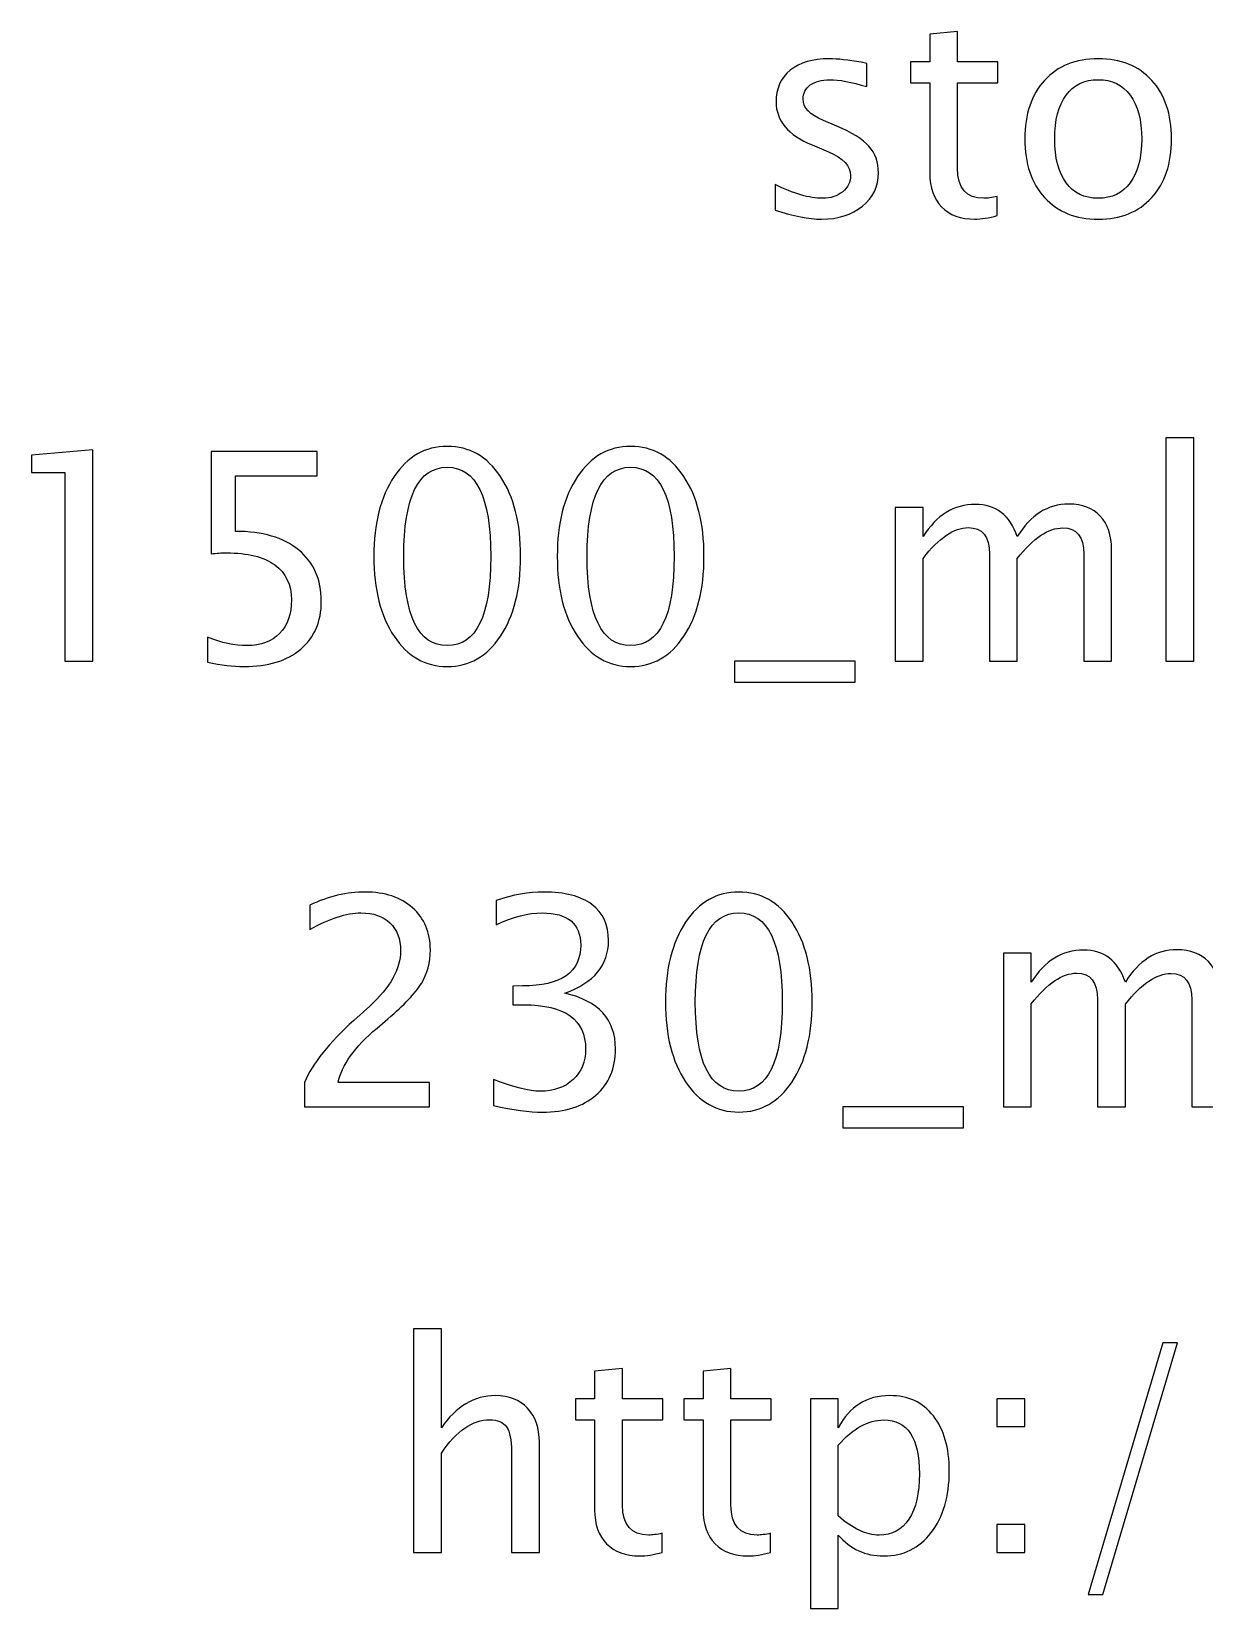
# Model space of a CAD drawing. Header units: centimetres. Extents: x -23.8 to 24.1, y -26.5 to 28.7.
# Drawn here: x -23.79 to -13.08, y 13.96 to 28.35 of the extents above; entities that cross this region are included whole.
import ezdxf

# ---------------------------------------------------------------- set-up
doc = ezdxf.new("R2010")
doc.units = ezdxf.units.CM
doc.header["$MEASUREMENT"] = 0
doc.layers.add('Layer 1', color=7, linetype='Continuous')

msp = doc.modelspace()

# ---------------------------------------------------------------- linework, layer by layer
at = {"layer": 'Layer 1'}
for points, knots in [([(-14.97447, 26.67088), (-15.05296, 26.64927), (-15.12131, 26.63869), (-15.17908, 26.63869), (-15.17908, 26.63869), (-15.30873, 26.63869), (-15.40971, 26.67573), (-15.48203, 26.74981), (-15.48203, 26.74981), (-15.55479, 26.8239), (-15.59095, 26.92664), (-15.59095, 27.0585), (-15.59095, 27.0585), (-15.59095, 27.0585), (-15.59095, 27.88223), (-15.59095, 27.88223), (-15.59095, 27.88223), (-15.59095, 27.88223), (-15.76645, 27.88223), (-15.76645, 27.88223), (-15.76645, 27.88223), (-15.76645, 27.88223), (-15.76645, 28.07273), (-15.76645, 28.07273), (-15.76645, 28.07273), (-15.76645, 28.07273), (-15.59095, 28.07273), (-15.59095, 28.07273), (-15.59095, 28.07273), (-15.59095, 28.07273), (-15.59095, 28.32629), (-15.59095, 28.32629), (-15.59095, 28.32629), (-15.59095, 28.32629), (-15.33695, 28.35054), (-15.33695, 28.35054), (-15.33695, 28.35054), (-15.33695, 28.35054), (-15.33695, 28.07273), (-15.33695, 28.07273), (-15.33695, 28.07273), (-15.33695, 28.07273), (-14.96918, 28.07273), (-14.96918, 28.07273), (-14.96918, 28.07273), (-14.96918, 28.07273), (-14.96918, 27.88223), (-14.96918, 27.88223), (-14.96918, 27.88223), (-14.96918, 27.88223), (-15.33695, 27.88223), (-15.33695, 27.88223), (-15.33695, 27.88223), (-15.33695, 27.88223), (-15.33695, 27.10436), (-15.33695, 27.10436), (-15.33695, 27.10436), (-15.33695, 26.92091), (-15.25713, 26.82919), (-15.09794, 26.82919), (-15.09794, 26.82919), (-15.06399, 26.82919), (-15.02298, 26.83492), (-14.97447, 26.84595), (-14.97447, 26.84595), (-14.97447, 26.84595), (-14.97447, 26.67088), (-14.97447, 26.67088)], [0, 0, 0, 0, 0.05555556, 0.05555556, 0.05555556, 0.05555556, 0.11111111, 0.11111111, 0.11111111, 0.11111111, 0.16666667, 0.16666667, 0.16666667, 0.16666667, 0.22222222, 0.22222222, 0.22222222, 0.22222222, 0.27777778, 0.27777778, 0.27777778, 0.27777778, 0.33333333, 0.33333333, 0.33333333, 0.33333333, 0.38888889, 0.38888889, 0.38888889, 0.38888889, 0.44444444, 0.44444444, 0.44444444, 0.44444444, 0.5, 0.5, 0.5, 0.5, 0.55555556, 0.55555556, 0.55555556, 0.55555556, 0.61111111, 0.61111111, 0.61111111, 0.61111111, 0.66666667, 0.66666667, 0.66666667, 0.66666667, 0.72222222, 0.72222222, 0.72222222, 0.72222222, 0.77777778, 0.77777778, 0.77777778, 0.77777778, 0.83333333, 0.83333333, 0.83333333, 0.83333333, 0.88888889, 0.88888889, 0.88888889, 0.88888889, 1, 1, 1, 1]), ([(-17.00073, 26.72071), (-17.00073, 26.72071), (-17.00073, 26.95354), (-17.00073, 26.95354), (-17.00073, 26.95354), (-16.83448, 26.87064), (-16.69029, 26.82919), (-16.56726, 26.82919), (-16.56726, 26.82919), (-16.49405, 26.82919), (-16.4332, 26.84903), (-16.38513, 26.88872), (-16.38513, 26.88872), (-16.33707, 26.92797), (-16.31282, 26.97736), (-16.31282, 27.03689), (-16.31282, 27.03689), (-16.31282, 27.12376), (-16.38028, 27.19564), (-16.51522, 27.25252), (-16.51522, 27.25252), (-16.51522, 27.25252), (-16.66383, 27.31558), (-16.66383, 27.31558), (-16.66383, 27.31558), (-16.88299, 27.40642), (-16.99279, 27.53783), (-16.99279, 27.70849), (-16.99279, 27.70849), (-16.99279, 27.83064), (-16.94958, 27.92677), (-16.86315, 27.99688), (-16.86315, 27.99688), (-16.77672, 28.067), (-16.6581, 28.10183), (-16.50772, 28.10183), (-16.50772, 28.10183), (-16.42967, 28.10183), (-16.33266, 28.09125), (-16.21757, 28.06964), (-16.21757, 28.06964), (-16.21757, 28.06964), (-16.16465, 28.0595), (-16.16465, 28.0595), (-16.16465, 28.0595), (-16.16465, 28.0595), (-16.16465, 27.84783), (-16.16465, 27.84783), (-16.16465, 27.84783), (-16.3062, 27.89017), (-16.41909, 27.91133), (-16.50332, 27.91133), (-16.50332, 27.91133), (-16.5774, 27.91133), (-16.63605, 27.89502), (-16.68059, 27.86283), (-16.68059, 27.86283), (-16.72468, 27.83064), (-16.74673, 27.78742), (-16.74673, 27.73318), (-16.74673, 27.73318), (-16.74673, 27.65689), (-16.685, 27.59207), (-16.56108, 27.5396), (-16.56108, 27.5396), (-16.56108, 27.5396), (-16.43893, 27.488), (-16.43893, 27.488), (-16.43893, 27.488), (-16.30047, 27.42979), (-16.20257, 27.36806), (-16.14525, 27.30323), (-16.14525, 27.30323), (-16.08748, 27.23841), (-16.05882, 27.15727), (-16.05882, 27.06026), (-16.05882, 27.06026), (-16.05882, 26.93723), (-16.10732, 26.83625), (-16.20478, 26.75731), (-16.20478, 26.75731), (-16.30179, 26.67838), (-16.42615, 26.63869), (-16.5774, 26.63869), (-16.5774, 26.63869), (-16.69381, 26.63869), (-16.83448, 26.66603), (-17.00073, 26.72071)], [0, 0, 0, 0, 0.04347826, 0.04347826, 0.04347826, 0.04347826, 0.08695652, 0.08695652, 0.08695652, 0.08695652, 0.13043478, 0.13043478, 0.13043478, 0.13043478, 0.17391304, 0.17391304, 0.17391304, 0.17391304, 0.2173913, 0.2173913, 0.2173913, 0.2173913, 0.26086957, 0.26086957, 0.26086957, 0.26086957, 0.30434783, 0.30434783, 0.30434783, 0.30434783, 0.34782609, 0.34782609, 0.34782609, 0.34782609, 0.39130435, 0.39130435, 0.39130435, 0.39130435, 0.43478261, 0.43478261, 0.43478261, 0.43478261, 0.47826087, 0.47826087, 0.47826087, 0.47826087, 0.52173913, 0.52173913, 0.52173913, 0.52173913, 0.56521739, 0.56521739, 0.56521739, 0.56521739, 0.60869565, 0.60869565, 0.60869565, 0.60869565, 0.65217391, 0.65217391, 0.65217391, 0.65217391, 0.69565217, 0.69565217, 0.69565217, 0.69565217, 0.73913043, 0.73913043, 0.73913043, 0.73913043, 0.7826087, 0.7826087, 0.7826087, 0.7826087, 0.82608696, 0.82608696, 0.82608696, 0.82608696, 0.86956522, 0.86956522, 0.86956522, 0.86956522, 0.91304348, 0.91304348, 0.91304348, 0.91304348, 1, 1, 1, 1]), ([(-14.05372, 26.63869), (-14.25965, 26.63869), (-14.42281, 26.70439), (-14.54276, 26.8358), (-14.54276, 26.8358), (-14.66314, 26.96721), (-14.72312, 27.14581), (-14.72312, 27.37114), (-14.72312, 27.37114), (-14.72312, 27.59604), (-14.66314, 27.77419), (-14.54276, 27.90516), (-14.54276, 27.90516), (-14.42281, 28.03613), (-14.25965, 28.10183), (-14.05372, 28.10183), (-14.05372, 28.10183), (-13.84779, 28.10183), (-13.68463, 28.03613), (-13.56468, 27.90516), (-13.56468, 27.90516), (-13.4443, 27.77419), (-13.38433, 27.59604), (-13.38433, 27.37114), (-13.38433, 27.37114), (-13.38433, 27.14581), (-13.4443, 26.96721), (-13.56468, 26.8358), (-13.56468, 26.8358), (-13.68463, 26.70439), (-13.84779, 26.63869), (-14.05372, 26.63869)], [0, 0, 0, 0, 0.11111111, 0.11111111, 0.11111111, 0.11111111, 0.22222222, 0.22222222, 0.22222222, 0.22222222, 0.33333333, 0.33333333, 0.33333333, 0.33333333, 0.44444444, 0.44444444, 0.44444444, 0.44444444, 0.55555556, 0.55555556, 0.55555556, 0.55555556, 0.66666667, 0.66666667, 0.66666667, 0.66666667, 0.77777778, 0.77777778, 0.77777778, 0.77777778, 1, 1, 1, 1]), ([(-14.05416, 26.82919), (-13.92848, 26.82919), (-13.83059, 26.87637), (-13.76092, 26.97118), (-13.76092, 26.97118), (-13.69168, 27.06555), (-13.65685, 27.19917), (-13.65685, 27.37114), (-13.65685, 27.37114), (-13.65685, 27.54268), (-13.69168, 27.67586), (-13.76092, 27.77022), (-13.76092, 27.77022), (-13.83059, 27.86415), (-13.92848, 27.91133), (-14.05416, 27.91133), (-14.05416, 27.91133), (-14.18028, 27.91133), (-14.27817, 27.86415), (-14.34697, 27.77022), (-14.34697, 27.77022), (-14.4162, 27.67586), (-14.45059, 27.54268), (-14.45059, 27.37114), (-14.45059, 27.37114), (-14.45059, 27.19917), (-14.4162, 27.06555), (-14.34697, 26.97118), (-14.34697, 26.97118), (-14.27817, 26.87637), (-14.18028, 26.82919), (-14.05416, 26.82919)], [0, 0, 0, 0, 0.11111111, 0.11111111, 0.11111111, 0.11111111, 0.22222222, 0.22222222, 0.22222222, 0.22222222, 0.33333333, 0.33333333, 0.33333333, 0.33333333, 0.44444444, 0.44444444, 0.44444444, 0.44444444, 0.55555556, 0.55555556, 0.55555556, 0.55555556, 0.66666667, 0.66666667, 0.66666667, 0.66666667, 0.77777778, 0.77777778, 0.77777778, 0.77777778, 1, 1, 1, 1]), ([(-13.4357, 22.60468), (-13.4357, 22.60468), (-13.4357, 24.64461), (-13.4357, 24.64461), (-13.4357, 24.64461), (-13.4357, 24.64461), (-13.1817, 24.64461), (-13.1817, 24.64461), (-13.1817, 24.64461), (-13.1817, 24.64461), (-13.1817, 22.60468), (-13.1817, 22.60468), (-13.1817, 22.60468), (-13.1817, 22.60468), (-13.4357, 22.60468), (-13.4357, 22.60468)], [0, 0, 0, 0, 0.2, 0.2, 0.2, 0.2, 0.4, 0.4, 0.4, 0.4, 0.6, 0.6, 0.6, 0.6, 1, 1, 1, 1]), ([(-23.48192, 22.60468), (-23.48192, 22.60468), (-23.48192, 24.32712), (-23.48192, 24.32712), (-23.48192, 24.32712), (-23.48192, 24.32712), (-23.78619, 24.32712), (-23.78619, 24.32712), (-23.78619, 24.32712), (-23.78619, 24.32712), (-23.78619, 24.48587), (-23.78619, 24.48587), (-23.78619, 24.48587), (-23.78619, 24.48587), (-23.22792, 24.53349), (-23.22792, 24.53349), (-23.22792, 24.53349), (-23.22792, 24.53349), (-23.22792, 22.60468), (-23.22792, 22.60468), (-23.22792, 22.60468), (-23.22792, 22.60468), (-23.48192, 22.60468), (-23.48192, 22.60468)], [0, 0, 0, 0, 0.14285714, 0.14285714, 0.14285714, 0.14285714, 0.28571429, 0.28571429, 0.28571429, 0.28571429, 0.42857143, 0.42857143, 0.42857143, 0.42857143, 0.57142857, 0.57142857, 0.57142857, 0.57142857, 0.71428571, 0.71428571, 0.71428571, 0.71428571, 1, 1, 1, 1]), ([(-22.17929, 22.59674), (-22.17929, 22.59674), (-22.17929, 22.82428), (-22.17929, 22.82428), (-22.17929, 22.82428), (-22.05273, 22.77313), (-21.93279, 22.74755), (-21.81813, 22.74755), (-21.81813, 22.74755), (-21.6929, 22.74755), (-21.59412, 22.7846), (-21.52224, 22.85868), (-21.52224, 22.85868), (-21.45036, 22.93276), (-21.41464, 23.03463), (-21.41464, 23.16427), (-21.41464, 23.16427), (-21.41464, 23.30362), (-21.46536, 23.41034), (-21.56678, 23.48398), (-21.56678, 23.48398), (-21.6682, 23.55762), (-21.81505, 23.59422), (-22.00687, 23.59422), (-22.00687, 23.59422), (-22.05141, 23.59422), (-22.09859, 23.59113), (-22.14754, 23.58496), (-22.14754, 23.58496), (-22.14754, 23.58496), (-22.14754, 24.51762), (-22.14754, 24.51762), (-22.14754, 24.51762), (-22.14754, 24.51762), (-21.17917, 24.51762), (-21.17917, 24.51762), (-21.17917, 24.51762), (-21.17917, 24.51762), (-21.17917, 24.29537), (-21.17917, 24.29537), (-21.17917, 24.29537), (-21.17917, 24.29537), (-21.92529, 24.29537), (-21.92529, 24.29537), (-21.92529, 24.29537), (-21.92529, 24.29537), (-21.92529, 23.79001), (-21.92529, 23.79001), (-21.92529, 23.79001), (-21.67923, 23.79001), (-21.4874, 23.73357), (-21.34938, 23.62068), (-21.34938, 23.62068), (-21.21136, 23.50823), (-21.14212, 23.35213), (-21.14212, 23.15237), (-21.14212, 23.15237), (-21.14212, 22.96628), (-21.20474, 22.82076), (-21.32998, 22.71536), (-21.32998, 22.71536), (-21.45521, 22.60997), (-21.62807, 22.55706), (-21.84856, 22.55706), (-21.84856, 22.55706), (-21.9469, 22.55706), (-22.05714, 22.57028), (-22.17929, 22.59674)], [0, 0, 0, 0, 0.05555556, 0.05555556, 0.05555556, 0.05555556, 0.11111111, 0.11111111, 0.11111111, 0.11111111, 0.16666667, 0.16666667, 0.16666667, 0.16666667, 0.22222222, 0.22222222, 0.22222222, 0.22222222, 0.27777778, 0.27777778, 0.27777778, 0.27777778, 0.33333333, 0.33333333, 0.33333333, 0.33333333, 0.38888889, 0.38888889, 0.38888889, 0.38888889, 0.44444444, 0.44444444, 0.44444444, 0.44444444, 0.5, 0.5, 0.5, 0.5, 0.55555556, 0.55555556, 0.55555556, 0.55555556, 0.61111111, 0.61111111, 0.61111111, 0.61111111, 0.66666667, 0.66666667, 0.66666667, 0.66666667, 0.72222222, 0.72222222, 0.72222222, 0.72222222, 0.77777778, 0.77777778, 0.77777778, 0.77777778, 0.83333333, 0.83333333, 0.83333333, 0.83333333, 0.88888889, 0.88888889, 0.88888889, 0.88888889, 1, 1, 1, 1]), ([(-19.99295, 22.55706), (-20.19359, 22.55706), (-20.35543, 22.64922), (-20.47802, 22.8331), (-20.47802, 22.8331), (-20.60105, 23.01699), (-20.66234, 23.25952), (-20.66234, 23.56115), (-20.66234, 23.56115), (-20.66234, 23.86277), (-20.60105, 24.10531), (-20.47802, 24.28919), (-20.47802, 24.28919), (-20.35543, 24.47308), (-20.19359, 24.56524), (-19.99295, 24.56524), (-19.99295, 24.56524), (-19.79142, 24.56524), (-19.62959, 24.47352), (-19.507, 24.29007), (-19.507, 24.29007), (-19.38485, 24.10663), (-19.32355, 23.86365), (-19.32355, 23.56115), (-19.32355, 23.56115), (-19.32355, 23.25952), (-19.38485, 23.01699), (-19.507, 22.8331), (-19.507, 22.8331), (-19.62959, 22.64922), (-19.79142, 22.55706), (-19.99295, 22.55706)], [0, 0, 0, 0, 0.11111111, 0.11111111, 0.11111111, 0.11111111, 0.22222222, 0.22222222, 0.22222222, 0.22222222, 0.33333333, 0.33333333, 0.33333333, 0.33333333, 0.44444444, 0.44444444, 0.44444444, 0.44444444, 0.55555556, 0.55555556, 0.55555556, 0.55555556, 0.66666667, 0.66666667, 0.66666667, 0.66666667, 0.77777778, 0.77777778, 0.77777778, 0.77777778, 1, 1, 1, 1]), ([(-18.3199, 22.55706), (-18.52054, 22.55706), (-18.68238, 22.64922), (-18.80497, 22.8331), (-18.80497, 22.8331), (-18.928, 23.01699), (-18.98929, 23.25952), (-18.98929, 23.56115), (-18.98929, 23.56115), (-18.98929, 23.86277), (-18.928, 24.10531), (-18.80497, 24.28919), (-18.80497, 24.28919), (-18.68238, 24.47308), (-18.52054, 24.56524), (-18.3199, 24.56524), (-18.3199, 24.56524), (-18.11837, 24.56524), (-17.95654, 24.47352), (-17.83395, 24.29007), (-17.83395, 24.29007), (-17.7118, 24.10663), (-17.6505, 23.86365), (-17.6505, 23.56115), (-17.6505, 23.56115), (-17.6505, 23.25952), (-17.7118, 23.01699), (-17.83395, 22.8331), (-17.83395, 22.8331), (-17.95654, 22.64922), (-18.11837, 22.55706), (-18.3199, 22.55706)], [0, 0, 0, 0, 0.11111111, 0.11111111, 0.11111111, 0.11111111, 0.22222222, 0.22222222, 0.22222222, 0.22222222, 0.33333333, 0.33333333, 0.33333333, 0.33333333, 0.44444444, 0.44444444, 0.44444444, 0.44444444, 0.55555556, 0.55555556, 0.55555556, 0.55555556, 0.66666667, 0.66666667, 0.66666667, 0.66666667, 0.77777778, 0.77777778, 0.77777778, 0.77777778, 1, 1, 1, 1]), ([(-19.99339, 22.74755), (-19.72836, 22.74755), (-19.59607, 23.01875), (-19.59607, 23.56115), (-19.59607, 23.56115), (-19.59607, 24.10354), (-19.72836, 24.37474), (-19.99339, 24.37474), (-19.99339, 24.37474), (-20.25753, 24.37474), (-20.38982, 24.10354), (-20.38982, 23.56115), (-20.38982, 23.56115), (-20.38982, 23.01875), (-20.25753, 22.74755), (-19.99339, 22.74755)], [0, 0, 0, 0, 0.2, 0.2, 0.2, 0.2, 0.4, 0.4, 0.4, 0.4, 0.6, 0.6, 0.6, 0.6, 1, 1, 1, 1]), ([(-18.32034, 22.74755), (-18.05531, 22.74755), (-17.92302, 23.01875), (-17.92302, 23.56115), (-17.92302, 23.56115), (-17.92302, 24.10354), (-18.05531, 24.37474), (-18.32034, 24.37474), (-18.32034, 24.37474), (-18.58448, 24.37474), (-18.71677, 24.10354), (-18.71677, 23.56115), (-18.71677, 23.56115), (-18.71677, 23.01875), (-18.58448, 22.74755), (-18.32034, 22.74755)], [0, 0, 0, 0, 0.2, 0.2, 0.2, 0.2, 0.4, 0.4, 0.4, 0.4, 0.6, 0.6, 0.6, 0.6, 1, 1, 1, 1]), ([(-15.90602, 22.60468), (-15.90602, 22.60468), (-15.90602, 24.00697), (-15.90602, 24.00697), (-15.90602, 24.00697), (-15.90602, 24.00697), (-15.65202, 24.00697), (-15.65202, 24.00697), (-15.65202, 24.00697), (-15.65202, 24.00697), (-15.65202, 23.74195), (-15.65202, 23.74195), (-15.65202, 23.74195), (-15.52811, 23.93818), (-15.36936, 24.03607), (-15.17489, 24.03607), (-15.17489, 24.03607), (-14.98748, 24.03607), (-14.86004, 23.93818), (-14.79213, 23.74195), (-14.79213, 23.74195), (-14.67174, 23.93994), (-14.51475, 24.03872), (-14.32205, 24.03872), (-14.32205, 24.03872), (-14.19902, 24.03872), (-14.10333, 24.00256), (-14.03498, 23.9298), (-14.03498, 23.9298), (-13.96663, 23.85704), (-13.93223, 23.75518), (-13.93223, 23.62421), (-13.93223, 23.62421), (-13.93223, 23.62421), (-13.93223, 22.60468), (-13.93223, 22.60468), (-13.93223, 22.60468), (-13.93223, 22.60468), (-14.18623, 22.60468), (-14.18623, 22.60468), (-14.18623, 22.60468), (-14.18623, 22.60468), (-14.18623, 23.58231), (-14.18623, 23.58231), (-14.18623, 23.58231), (-14.18623, 23.74195), (-14.24973, 23.82176), (-14.37673, 23.82176), (-14.37673, 23.82176), (-14.50858, 23.82176), (-14.64705, 23.72872), (-14.79213, 23.54219), (-14.79213, 23.54219), (-14.79213, 23.54219), (-14.79213, 22.60468), (-14.79213, 22.60468), (-14.79213, 22.60468), (-14.79213, 22.60468), (-15.04613, 22.60468), (-15.04613, 22.60468), (-15.04613, 22.60468), (-15.04613, 22.60468), (-15.04613, 23.5832), (-15.04613, 23.5832), (-15.04613, 23.5832), (-15.04613, 23.74415), (-15.11051, 23.82441), (-15.23971, 23.82441), (-15.23971, 23.82441), (-15.36803, 23.82441), (-15.50562, 23.73092), (-15.65202, 23.54351), (-15.65202, 23.54351), (-15.65202, 23.54351), (-15.65202, 22.60468), (-15.65202, 22.60468), (-15.65202, 22.60468), (-15.65202, 22.60468), (-15.90602, 22.60468), (-15.90602, 22.60468)], [0, 0, 0, 0, 0.04761905, 0.04761905, 0.04761905, 0.04761905, 0.0952381, 0.0952381, 0.0952381, 0.0952381, 0.14285714, 0.14285714, 0.14285714, 0.14285714, 0.19047619, 0.19047619, 0.19047619, 0.19047619, 0.23809524, 0.23809524, 0.23809524, 0.23809524, 0.28571429, 0.28571429, 0.28571429, 0.28571429, 0.33333333, 0.33333333, 0.33333333, 0.33333333, 0.38095238, 0.38095238, 0.38095238, 0.38095238, 0.42857143, 0.42857143, 0.42857143, 0.42857143, 0.47619048, 0.47619048, 0.47619048, 0.47619048, 0.52380952, 0.52380952, 0.52380952, 0.52380952, 0.57142857, 0.57142857, 0.57142857, 0.57142857, 0.61904762, 0.61904762, 0.61904762, 0.61904762, 0.66666667, 0.66666667, 0.66666667, 0.66666667, 0.71428571, 0.71428571, 0.71428571, 0.71428571, 0.76190476, 0.76190476, 0.76190476, 0.76190476, 0.80952381, 0.80952381, 0.80952381, 0.80952381, 0.85714286, 0.85714286, 0.85714286, 0.85714286, 0.9047619, 0.9047619, 0.9047619, 0.9047619, 1, 1, 1, 1]), ([(-17.37181, 22.41418), (-17.37181, 22.41418), (-17.37181, 22.60468), (-17.37181, 22.60468), (-17.37181, 22.60468), (-17.37181, 22.60468), (-16.27114, 22.60468), (-16.27114, 22.60468), (-16.27114, 22.60468), (-16.27114, 22.60468), (-16.27114, 22.41418), (-16.27114, 22.41418), (-16.27114, 22.41418), (-16.27114, 22.41418), (-17.37181, 22.41418), (-17.37181, 22.41418)], [0, 0, 0, 0, 0.2, 0.2, 0.2, 0.2, 0.4, 0.4, 0.4, 0.4, 0.6, 0.6, 0.6, 0.6, 1, 1, 1, 1]), ([(-21.29538, 18.53892), (-21.29538, 18.53892), (-21.29538, 18.76117), (-21.29538, 18.76117), (-21.29538, 18.76117), (-21.22129, 18.93447), (-21.0718, 19.12365), (-20.84647, 19.32782), (-20.84647, 19.32782), (-20.84647, 19.32782), (-20.70095, 19.45835), (-20.70095, 19.45835), (-20.70095, 19.45835), (-20.51353, 19.62856), (-20.41961, 19.79701), (-20.41961, 19.96458), (-20.41961, 19.96458), (-20.41961, 20.07174), (-20.4518, 20.15552), (-20.51574, 20.21682), (-20.51574, 20.21682), (-20.57968, 20.27811), (-20.66831, 20.30898), (-20.78076, 20.30898), (-20.78076, 20.30898), (-20.91217, 20.30898), (-21.06783, 20.25871), (-21.24775, 20.15817), (-21.24775, 20.15817), (-21.24775, 20.15817), (-21.24775, 20.38042), (-21.24775, 20.38042), (-21.24775, 20.38042), (-21.07798, 20.45979), (-20.90908, 20.49948), (-20.74063, 20.49948), (-20.74063, 20.49948), (-20.5616, 20.49948), (-20.41784, 20.45141), (-20.30936, 20.35484), (-20.30936, 20.35484), (-20.20133, 20.25827), (-20.14709, 20.13039), (-20.14709, 19.97075), (-20.14709, 19.97075), (-20.14709, 19.8561), (-20.17443, 19.75424), (-20.22911, 19.6656), (-20.22911, 19.6656), (-20.28423, 19.57653), (-20.38609, 19.46893), (-20.53558, 19.34193), (-20.53558, 19.34193), (-20.53558, 19.34193), (-20.63392, 19.25814), (-20.63392, 19.25814), (-20.63392, 19.25814), (-20.83853, 19.08484), (-20.95671, 18.91904), (-20.98846, 18.76117), (-20.98846, 18.76117), (-20.98846, 18.76117), (-20.15502, 18.76117), (-20.15502, 18.76117), (-20.15502, 18.76117), (-20.15502, 18.76117), (-20.15502, 18.53892), (-20.15502, 18.53892), (-20.15502, 18.53892), (-20.15502, 18.53892), (-21.29538, 18.53892), (-21.29538, 18.53892)], [0, 0, 0, 0, 0.05263158, 0.05263158, 0.05263158, 0.05263158, 0.10526316, 0.10526316, 0.10526316, 0.10526316, 0.15789474, 0.15789474, 0.15789474, 0.15789474, 0.21052632, 0.21052632, 0.21052632, 0.21052632, 0.26315789, 0.26315789, 0.26315789, 0.26315789, 0.31578947, 0.31578947, 0.31578947, 0.31578947, 0.36842105, 0.36842105, 0.36842105, 0.36842105, 0.42105263, 0.42105263, 0.42105263, 0.42105263, 0.47368421, 0.47368421, 0.47368421, 0.47368421, 0.52631579, 0.52631579, 0.52631579, 0.52631579, 0.57894737, 0.57894737, 0.57894737, 0.57894737, 0.63157895, 0.63157895, 0.63157895, 0.63157895, 0.68421053, 0.68421053, 0.68421053, 0.68421053, 0.73684211, 0.73684211, 0.73684211, 0.73684211, 0.78947368, 0.78947368, 0.78947368, 0.78947368, 0.84210526, 0.84210526, 0.84210526, 0.84210526, 0.89473684, 0.89473684, 0.89473684, 0.89473684, 1, 1, 1, 1]), ([(-19.57206, 18.55215), (-19.57206, 18.55215), (-19.57206, 18.79027), (-19.57206, 18.79027), (-19.57206, 18.79027), (-19.39038, 18.71795), (-19.24794, 18.68179), (-19.14343, 18.68179), (-19.14343, 18.68179), (-19.0204, 18.68179), (-18.92118, 18.71707), (-18.84489, 18.78807), (-18.84489, 18.78807), (-18.7686, 18.85907), (-18.73068, 18.95167), (-18.73068, 19.06544), (-18.73068, 19.06544), (-18.73068, 19.33531), (-18.91854, 19.47025), (-19.29424, 19.47025), (-19.29424, 19.47025), (-19.29424, 19.47025), (-19.39478, 19.47025), (-19.39478, 19.47025), (-19.39478, 19.47025), (-19.39478, 19.47025), (-19.39478, 19.64091), (-19.39478, 19.64091), (-19.39478, 19.64091), (-19.39478, 19.64091), (-19.30571, 19.64223), (-19.30571, 19.64223), (-19.30571, 19.64223), (-18.95249, 19.64223), (-18.77566, 19.76659), (-18.77566, 20.01573), (-18.77566, 20.01573), (-18.77566, 20.21108), (-18.89296, 20.30898), (-19.12711, 20.30898), (-19.12711, 20.30898), (-19.25279, 20.30898), (-19.39214, 20.27282), (-19.5456, 20.2005), (-19.5456, 20.2005), (-19.5456, 20.2005), (-19.5456, 20.42275), (-19.5456, 20.42275), (-19.5456, 20.42275), (-19.39523, 20.4739), (-19.25015, 20.49948), (-19.1108, 20.49948), (-19.1108, 20.49948), (-18.92118, 20.49948), (-18.77522, 20.46156), (-18.6738, 20.38571), (-18.6738, 20.38571), (-18.57237, 20.3103), (-18.52166, 20.2005), (-18.52166, 20.05674), (-18.52166, 20.05674), (-18.52166, 19.83229), (-18.65439, 19.67222), (-18.9203, 19.57697), (-18.9203, 19.57697), (-18.61206, 19.50509), (-18.45816, 19.3362), (-18.45816, 19.06941), (-18.45816, 19.06941), (-18.45816, 18.88949), (-18.51769, 18.74794), (-18.63631, 18.64519), (-18.63631, 18.64519), (-18.75493, 18.54245), (-18.91809, 18.4913), (-19.12535, 18.4913), (-19.12535, 18.4913), (-19.24353, 18.4913), (-19.39214, 18.51158), (-19.57206, 18.55215)], [0, 0, 0, 0, 0.04761905, 0.04761905, 0.04761905, 0.04761905, 0.0952381, 0.0952381, 0.0952381, 0.0952381, 0.14285714, 0.14285714, 0.14285714, 0.14285714, 0.19047619, 0.19047619, 0.19047619, 0.19047619, 0.23809524, 0.23809524, 0.23809524, 0.23809524, 0.28571429, 0.28571429, 0.28571429, 0.28571429, 0.33333333, 0.33333333, 0.33333333, 0.33333333, 0.38095238, 0.38095238, 0.38095238, 0.38095238, 0.42857143, 0.42857143, 0.42857143, 0.42857143, 0.47619048, 0.47619048, 0.47619048, 0.47619048, 0.52380952, 0.52380952, 0.52380952, 0.52380952, 0.57142857, 0.57142857, 0.57142857, 0.57142857, 0.61904762, 0.61904762, 0.61904762, 0.61904762, 0.66666667, 0.66666667, 0.66666667, 0.66666667, 0.71428571, 0.71428571, 0.71428571, 0.71428571, 0.76190476, 0.76190476, 0.76190476, 0.76190476, 0.80952381, 0.80952381, 0.80952381, 0.80952381, 0.85714286, 0.85714286, 0.85714286, 0.85714286, 0.9047619, 0.9047619, 0.9047619, 0.9047619, 1, 1, 1, 1]), ([(-17.3328, 18.4913), (-17.53344, 18.4913), (-17.69528, 18.58346), (-17.81787, 18.76734), (-17.81787, 18.76734), (-17.9409, 18.95123), (-18.00219, 19.19376), (-18.00219, 19.49539), (-18.00219, 19.49539), (-18.00219, 19.79701), (-17.9409, 20.03955), (-17.81787, 20.22343), (-17.81787, 20.22343), (-17.69528, 20.40732), (-17.53344, 20.49948), (-17.3328, 20.49948), (-17.3328, 20.49948), (-17.13127, 20.49948), (-16.96944, 20.40776), (-16.84685, 20.22431), (-16.84685, 20.22431), (-16.7247, 20.04087), (-16.6634, 19.79789), (-16.6634, 19.49539), (-16.6634, 19.49539), (-16.6634, 19.19376), (-16.7247, 18.95123), (-16.84685, 18.76734), (-16.84685, 18.76734), (-16.96944, 18.58346), (-17.13127, 18.4913), (-17.3328, 18.4913)], [0, 0, 0, 0, 0.11111111, 0.11111111, 0.11111111, 0.11111111, 0.22222222, 0.22222222, 0.22222222, 0.22222222, 0.33333333, 0.33333333, 0.33333333, 0.33333333, 0.44444444, 0.44444444, 0.44444444, 0.44444444, 0.55555556, 0.55555556, 0.55555556, 0.55555556, 0.66666667, 0.66666667, 0.66666667, 0.66666667, 0.77777778, 0.77777778, 0.77777778, 0.77777778, 1, 1, 1, 1]), ([(-17.33324, 18.68179), (-17.06821, 18.68179), (-16.93592, 18.95299), (-16.93592, 19.49539), (-16.93592, 19.49539), (-16.93592, 20.03778), (-17.06821, 20.30898), (-17.33324, 20.30898), (-17.33324, 20.30898), (-17.59738, 20.30898), (-17.72967, 20.03778), (-17.72967, 19.49539), (-17.72967, 19.49539), (-17.72967, 18.95299), (-17.59738, 18.68179), (-17.33324, 18.68179)], [0, 0, 0, 0, 0.2, 0.2, 0.2, 0.2, 0.4, 0.4, 0.4, 0.4, 0.6, 0.6, 0.6, 0.6, 1, 1, 1, 1]), ([(-14.91892, 18.53892), (-14.91892, 18.53892), (-14.91892, 19.94121), (-14.91892, 19.94121), (-14.91892, 19.94121), (-14.91892, 19.94121), (-14.66492, 19.94121), (-14.66492, 19.94121), (-14.66492, 19.94121), (-14.66492, 19.94121), (-14.66492, 19.67619), (-14.66492, 19.67619), (-14.66492, 19.67619), (-14.54101, 19.87242), (-14.38226, 19.97031), (-14.18779, 19.97031), (-14.18779, 19.97031), (-14.00038, 19.97031), (-13.87294, 19.87242), (-13.80503, 19.67619), (-13.80503, 19.67619), (-13.68464, 19.87418), (-13.52765, 19.97296), (-13.33495, 19.97296), (-13.33495, 19.97296), (-13.21192, 19.97296), (-13.11623, 19.9368), (-13.04788, 19.86404), (-13.04788, 19.86404), (-12.97953, 19.79128), (-12.94513, 19.68942), (-12.94513, 19.55845), (-12.94513, 19.55845), (-12.94513, 19.55845), (-12.94513, 18.53892), (-12.94513, 18.53892), (-12.94513, 18.53892), (-12.94513, 18.53892), (-13.19913, 18.53892), (-13.19913, 18.53892), (-13.19913, 18.53892), (-13.19913, 18.53892), (-13.19913, 19.51655), (-13.19913, 19.51655), (-13.19913, 19.51655), (-13.19913, 19.67619), (-13.26263, 19.756), (-13.38963, 19.756), (-13.38963, 19.756), (-13.52148, 19.756), (-13.65995, 19.66296), (-13.80503, 19.47643), (-13.80503, 19.47643), (-13.80503, 19.47643), (-13.80503, 18.53892), (-13.80503, 18.53892), (-13.80503, 18.53892), (-13.80503, 18.53892), (-14.05903, 18.53892), (-14.05903, 18.53892), (-14.05903, 18.53892), (-14.05903, 18.53892), (-14.05903, 19.51744), (-14.05903, 19.51744), (-14.05903, 19.51744), (-14.05903, 19.67839), (-14.12341, 19.75865), (-14.25261, 19.75865), (-14.25261, 19.75865), (-14.38093, 19.75865), (-14.51852, 19.66516), (-14.66492, 19.47775), (-14.66492, 19.47775), (-14.66492, 19.47775), (-14.66492, 18.53892), (-14.66492, 18.53892), (-14.66492, 18.53892), (-14.66492, 18.53892), (-14.91892, 18.53892), (-14.91892, 18.53892)], [0, 0, 0, 0, 0.04761905, 0.04761905, 0.04761905, 0.04761905, 0.0952381, 0.0952381, 0.0952381, 0.0952381, 0.14285714, 0.14285714, 0.14285714, 0.14285714, 0.19047619, 0.19047619, 0.19047619, 0.19047619, 0.23809524, 0.23809524, 0.23809524, 0.23809524, 0.28571429, 0.28571429, 0.28571429, 0.28571429, 0.33333333, 0.33333333, 0.33333333, 0.33333333, 0.38095238, 0.38095238, 0.38095238, 0.38095238, 0.42857143, 0.42857143, 0.42857143, 0.42857143, 0.47619048, 0.47619048, 0.47619048, 0.47619048, 0.52380952, 0.52380952, 0.52380952, 0.52380952, 0.57142857, 0.57142857, 0.57142857, 0.57142857, 0.61904762, 0.61904762, 0.61904762, 0.61904762, 0.66666667, 0.66666667, 0.66666667, 0.66666667, 0.71428571, 0.71428571, 0.71428571, 0.71428571, 0.76190476, 0.76190476, 0.76190476, 0.76190476, 0.80952381, 0.80952381, 0.80952381, 0.80952381, 0.85714286, 0.85714286, 0.85714286, 0.85714286, 0.9047619, 0.9047619, 0.9047619, 0.9047619, 1, 1, 1, 1]), ([(-16.38471, 18.34842), (-16.38471, 18.34842), (-16.38471, 18.53892), (-16.38471, 18.53892), (-16.38471, 18.53892), (-16.38471, 18.53892), (-15.28404, 18.53892), (-15.28404, 18.53892), (-15.28404, 18.53892), (-15.28404, 18.53892), (-15.28404, 18.34842), (-15.28404, 18.34842), (-15.28404, 18.34842), (-15.28404, 18.34842), (-16.38471, 18.34842), (-16.38471, 18.34842)], [0, 0, 0, 0, 0.2, 0.2, 0.2, 0.2, 0.4, 0.4, 0.4, 0.4, 0.6, 0.6, 0.6, 0.6, 1, 1, 1, 1]), ([(-20.30098, 14.47316), (-20.30098, 14.47316), (-20.30098, 16.51309), (-20.30098, 16.51309), (-20.30098, 16.51309), (-20.30098, 16.51309), (-20.04698, 16.51309), (-20.04698, 16.51309), (-20.04698, 16.51309), (-20.04698, 16.51309), (-20.04698, 15.61043), (-20.04698, 15.61043), (-20.04698, 15.61043), (-19.91248, 15.80666), (-19.74756, 15.90455), (-19.55265, 15.90455), (-19.55265, 15.90455), (-19.43006, 15.90455), (-19.33261, 15.86619), (-19.26073, 15.78902), (-19.26073, 15.78902), (-19.18885, 15.71229), (-19.15269, 15.60866), (-19.15269, 15.47902), (-19.15269, 15.47902), (-19.15269, 15.47902), (-19.15269, 14.47316), (-19.15269, 14.47316), (-19.15269, 14.47316), (-19.15269, 14.47316), (-19.40669, 14.47316), (-19.40669, 14.47316), (-19.40669, 14.47316), (-19.40669, 14.47316), (-19.40669, 15.39611), (-19.40669, 15.39611), (-19.40669, 15.39611), (-19.40669, 15.50018), (-19.42212, 15.57427), (-19.45255, 15.61836), (-19.45255, 15.61836), (-19.48342, 15.6629), (-19.53413, 15.68495), (-19.60513, 15.68495), (-19.60513, 15.68495), (-19.76123, 15.68495), (-19.90852, 15.58309), (-20.04698, 15.37936), (-20.04698, 15.37936), (-20.04698, 15.37936), (-20.04698, 14.47316), (-20.04698, 14.47316), (-20.04698, 14.47316), (-20.04698, 14.47316), (-20.30098, 14.47316), (-20.30098, 14.47316)], [0, 0, 0, 0, 0.06666667, 0.06666667, 0.06666667, 0.06666667, 0.13333333, 0.13333333, 0.13333333, 0.13333333, 0.2, 0.2, 0.2, 0.2, 0.26666667, 0.26666667, 0.26666667, 0.26666667, 0.33333333, 0.33333333, 0.33333333, 0.33333333, 0.4, 0.4, 0.4, 0.4, 0.46666667, 0.46666667, 0.46666667, 0.46666667, 0.53333333, 0.53333333, 0.53333333, 0.53333333, 0.6, 0.6, 0.6, 0.6, 0.66666667, 0.66666667, 0.66666667, 0.66666667, 0.73333333, 0.73333333, 0.73333333, 0.73333333, 0.8, 0.8, 0.8, 0.8, 0.86666667, 0.86666667, 0.86666667, 0.86666667, 1, 1, 1, 1]), ([(-14.1459, 14.08951), (-14.1459, 14.08951), (-13.46548, 16.3861), (-13.46548, 16.3861), (-13.46548, 16.3861), (-13.46548, 16.3861), (-13.33098, 16.3861), (-13.33098, 16.3861), (-13.33098, 16.3861), (-13.33098, 16.3861), (-14.0114, 14.08951), (-14.0114, 14.08951), (-14.0114, 14.08951), (-14.0114, 14.08951), (-14.1459, 14.08951), (-14.1459, 14.08951)], [0, 0, 0, 0, 0.2, 0.2, 0.2, 0.2, 0.4, 0.4, 0.4, 0.4, 0.6, 0.6, 0.6, 0.6, 1, 1, 1, 1]), ([(-18.03174, 14.4736), (-18.11023, 14.45199), (-18.17858, 14.44141), (-18.23635, 14.44141), (-18.23635, 14.44141), (-18.366, 14.44141), (-18.46698, 14.47845), (-18.5393, 14.55253), (-18.5393, 14.55253), (-18.61206, 14.62662), (-18.64822, 14.72936), (-18.64822, 14.86122), (-18.64822, 14.86122), (-18.64822, 14.86122), (-18.64822, 15.68495), (-18.64822, 15.68495), (-18.64822, 15.68495), (-18.64822, 15.68495), (-18.82372, 15.68495), (-18.82372, 15.68495), (-18.82372, 15.68495), (-18.82372, 15.68495), (-18.82372, 15.87545), (-18.82372, 15.87545), (-18.82372, 15.87545), (-18.82372, 15.87545), (-18.64822, 15.87545), (-18.64822, 15.87545), (-18.64822, 15.87545), (-18.64822, 15.87545), (-18.64822, 16.12901), (-18.64822, 16.12901), (-18.64822, 16.12901), (-18.64822, 16.12901), (-18.39422, 16.15326), (-18.39422, 16.15326), (-18.39422, 16.15326), (-18.39422, 16.15326), (-18.39422, 15.87545), (-18.39422, 15.87545), (-18.39422, 15.87545), (-18.39422, 15.87545), (-18.02645, 15.87545), (-18.02645, 15.87545), (-18.02645, 15.87545), (-18.02645, 15.87545), (-18.02645, 15.68495), (-18.02645, 15.68495), (-18.02645, 15.68495), (-18.02645, 15.68495), (-18.39422, 15.68495), (-18.39422, 15.68495), (-18.39422, 15.68495), (-18.39422, 15.68495), (-18.39422, 14.90708), (-18.39422, 14.90708), (-18.39422, 14.90708), (-18.39422, 14.72363), (-18.3144, 14.63191), (-18.15521, 14.63191), (-18.15521, 14.63191), (-18.12126, 14.63191), (-18.08025, 14.63764), (-18.03174, 14.64867), (-18.03174, 14.64867), (-18.03174, 14.64867), (-18.03174, 14.4736), (-18.03174, 14.4736)], [0, 0, 0, 0, 0.05555556, 0.05555556, 0.05555556, 0.05555556, 0.11111111, 0.11111111, 0.11111111, 0.11111111, 0.16666667, 0.16666667, 0.16666667, 0.16666667, 0.22222222, 0.22222222, 0.22222222, 0.22222222, 0.27777778, 0.27777778, 0.27777778, 0.27777778, 0.33333333, 0.33333333, 0.33333333, 0.33333333, 0.38888889, 0.38888889, 0.38888889, 0.38888889, 0.44444444, 0.44444444, 0.44444444, 0.44444444, 0.5, 0.5, 0.5, 0.5, 0.55555556, 0.55555556, 0.55555556, 0.55555556, 0.61111111, 0.61111111, 0.61111111, 0.61111111, 0.66666667, 0.66666667, 0.66666667, 0.66666667, 0.72222222, 0.72222222, 0.72222222, 0.72222222, 0.77777778, 0.77777778, 0.77777778, 0.77777778, 0.83333333, 0.83333333, 0.83333333, 0.83333333, 0.88888889, 0.88888889, 0.88888889, 0.88888889, 1, 1, 1, 1]), ([(-17.0422, 14.4736), (-17.12069, 14.45199), (-17.18904, 14.44141), (-17.24681, 14.44141), (-17.24681, 14.44141), (-17.37646, 14.44141), (-17.47744, 14.47845), (-17.54976, 14.55253), (-17.54976, 14.55253), (-17.62252, 14.62662), (-17.65868, 14.72936), (-17.65868, 14.86122), (-17.65868, 14.86122), (-17.65868, 14.86122), (-17.65868, 15.68495), (-17.65868, 15.68495), (-17.65868, 15.68495), (-17.65868, 15.68495), (-17.83418, 15.68495), (-17.83418, 15.68495), (-17.83418, 15.68495), (-17.83418, 15.68495), (-17.83418, 15.87545), (-17.83418, 15.87545), (-17.83418, 15.87545), (-17.83418, 15.87545), (-17.65868, 15.87545), (-17.65868, 15.87545), (-17.65868, 15.87545), (-17.65868, 15.87545), (-17.65868, 16.12901), (-17.65868, 16.12901), (-17.65868, 16.12901), (-17.65868, 16.12901), (-17.40468, 16.15326), (-17.40468, 16.15326), (-17.40468, 16.15326), (-17.40468, 16.15326), (-17.40468, 15.87545), (-17.40468, 15.87545), (-17.40468, 15.87545), (-17.40468, 15.87545), (-17.03691, 15.87545), (-17.03691, 15.87545), (-17.03691, 15.87545), (-17.03691, 15.87545), (-17.03691, 15.68495), (-17.03691, 15.68495), (-17.03691, 15.68495), (-17.03691, 15.68495), (-17.40468, 15.68495), (-17.40468, 15.68495), (-17.40468, 15.68495), (-17.40468, 15.68495), (-17.40468, 14.90708), (-17.40468, 14.90708), (-17.40468, 14.90708), (-17.40468, 14.72363), (-17.32486, 14.63191), (-17.16567, 14.63191), (-17.16567, 14.63191), (-17.13172, 14.63191), (-17.09071, 14.63764), (-17.0422, 14.64867), (-17.0422, 14.64867), (-17.0422, 14.64867), (-17.0422, 14.4736), (-17.0422, 14.4736)], [0, 0, 0, 0, 0.05555556, 0.05555556, 0.05555556, 0.05555556, 0.11111111, 0.11111111, 0.11111111, 0.11111111, 0.16666667, 0.16666667, 0.16666667, 0.16666667, 0.22222222, 0.22222222, 0.22222222, 0.22222222, 0.27777778, 0.27777778, 0.27777778, 0.27777778, 0.33333333, 0.33333333, 0.33333333, 0.33333333, 0.38888889, 0.38888889, 0.38888889, 0.38888889, 0.44444444, 0.44444444, 0.44444444, 0.44444444, 0.5, 0.5, 0.5, 0.5, 0.55555556, 0.55555556, 0.55555556, 0.55555556, 0.61111111, 0.61111111, 0.61111111, 0.61111111, 0.66666667, 0.66666667, 0.66666667, 0.66666667, 0.72222222, 0.72222222, 0.72222222, 0.72222222, 0.77777778, 0.77777778, 0.77777778, 0.77777778, 0.83333333, 0.83333333, 0.83333333, 0.83333333, 0.88888889, 0.88888889, 0.88888889, 0.88888889, 1, 1, 1, 1]), ([(-16.67972, 13.96251), (-16.67972, 13.96251), (-16.67972, 15.87545), (-16.67972, 15.87545), (-16.67972, 15.87545), (-16.67972, 15.87545), (-16.42572, 15.87545), (-16.42572, 15.87545), (-16.42572, 15.87545), (-16.42572, 15.87545), (-16.42572, 15.61043), (-16.42572, 15.61043), (-16.42572, 15.61043), (-16.32165, 15.80666), (-16.16511, 15.90455), (-15.95653, 15.90455), (-15.95653, 15.90455), (-15.78763, 15.90455), (-15.6549, 15.84326), (-15.55789, 15.72023), (-15.55789, 15.72023), (-15.46087, 15.5972), (-15.41237, 15.42919), (-15.41237, 15.2162), (-15.41237, 15.2162), (-15.41237, 14.98425), (-15.46749, 14.79683), (-15.57729, 14.65484), (-15.57729, 14.65484), (-15.68709, 14.51241), (-15.83173, 14.44141), (-16.01077, 14.44141), (-16.01077, 14.44141), (-16.17701, 14.44141), (-16.31548, 14.50491), (-16.42572, 14.63235), (-16.42572, 14.63235), (-16.42572, 14.63235), (-16.42572, 13.96251), (-16.42572, 13.96251), (-16.42572, 13.96251), (-16.42572, 13.96251), (-16.67972, 13.96251), (-16.67972, 13.96251)], [0, 0, 0, 0, 0.08333333, 0.08333333, 0.08333333, 0.08333333, 0.16666667, 0.16666667, 0.16666667, 0.16666667, 0.25, 0.25, 0.25, 0.25, 0.33333333, 0.33333333, 0.33333333, 0.33333333, 0.41666667, 0.41666667, 0.41666667, 0.41666667, 0.5, 0.5, 0.5, 0.5, 0.58333333, 0.58333333, 0.58333333, 0.58333333, 0.66666667, 0.66666667, 0.66666667, 0.66666667, 0.75, 0.75, 0.75, 0.75, 0.83333333, 0.83333333, 0.83333333, 0.83333333, 1, 1, 1, 1]), ([(-14.97757, 15.62145), (-14.97757, 15.62145), (-14.97757, 15.87545), (-14.97757, 15.87545), (-14.97757, 15.87545), (-14.97757, 15.87545), (-14.72357, 15.87545), (-14.72357, 15.87545), (-14.72357, 15.87545), (-14.72357, 15.87545), (-14.72357, 15.62145), (-14.72357, 15.62145), (-14.72357, 15.62145), (-14.72357, 15.62145), (-14.97757, 15.62145), (-14.97757, 15.62145)], [0, 0, 0, 0, 0.2, 0.2, 0.2, 0.2, 0.4, 0.4, 0.4, 0.4, 0.6, 0.6, 0.6, 0.6, 1, 1, 1, 1]), ([(-16.42572, 14.80742), (-16.29475, 14.69056), (-16.16996, 14.63191), (-16.05134, 14.63191), (-16.05134, 14.63191), (-15.93448, 14.63191), (-15.84408, 14.68086), (-15.78058, 14.77831), (-15.78058, 14.77831), (-15.71664, 14.87577), (-15.68489, 15.01291), (-15.68489, 15.19018), (-15.68489, 15.19018), (-15.68489, 15.51826), (-15.79337, 15.6823), (-16.01033, 15.6823), (-16.01033, 15.6823), (-16.15232, 15.6823), (-16.29078, 15.60558), (-16.42572, 15.45168), (-16.42572, 15.45168), (-16.42572, 15.45168), (-16.42572, 14.80742), (-16.42572, 14.80742)], [0, 0, 0, 0, 0.14285714, 0.14285714, 0.14285714, 0.14285714, 0.28571429, 0.28571429, 0.28571429, 0.28571429, 0.42857143, 0.42857143, 0.42857143, 0.42857143, 0.57142857, 0.57142857, 0.57142857, 0.57142857, 0.71428571, 0.71428571, 0.71428571, 0.71428571, 1, 1, 1, 1]), ([(-14.97757, 14.47316), (-14.97757, 14.47316), (-14.97757, 14.72716), (-14.97757, 14.72716), (-14.97757, 14.72716), (-14.97757, 14.72716), (-14.72357, 14.72716), (-14.72357, 14.72716), (-14.72357, 14.72716), (-14.72357, 14.72716), (-14.72357, 14.47316), (-14.72357, 14.47316), (-14.72357, 14.47316), (-14.72357, 14.47316), (-14.97757, 14.47316), (-14.97757, 14.47316)], [0, 0, 0, 0, 0.2, 0.2, 0.2, 0.2, 0.4, 0.4, 0.4, 0.4, 0.6, 0.6, 0.6, 0.6, 1, 1, 1, 1])]:
    msp.add_open_spline(points, degree=3, knots=knots, dxfattribs=at)

doc.saveas('drawing.dxf')
